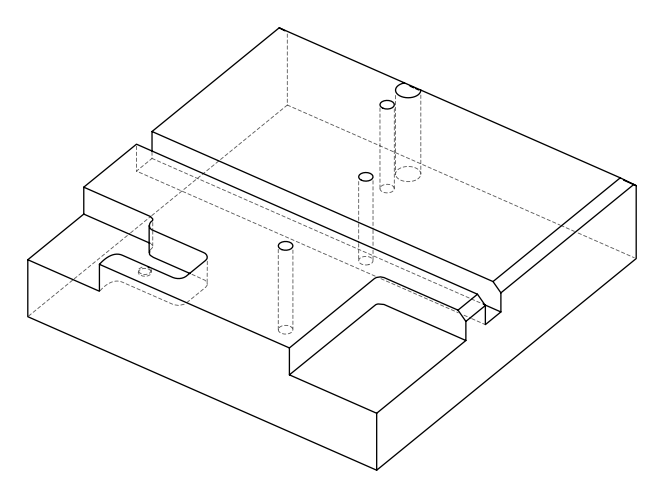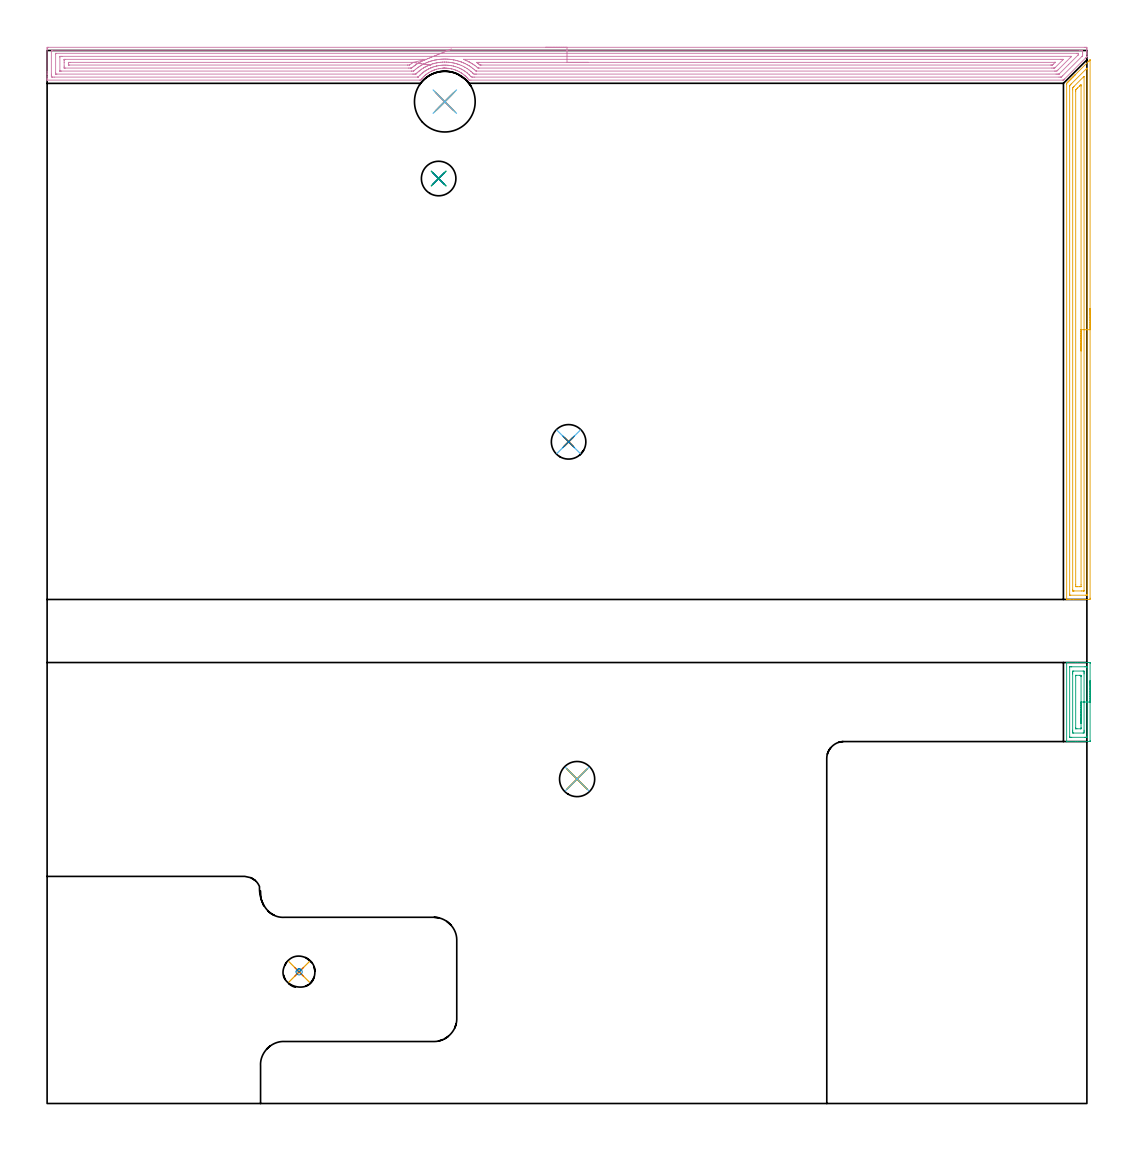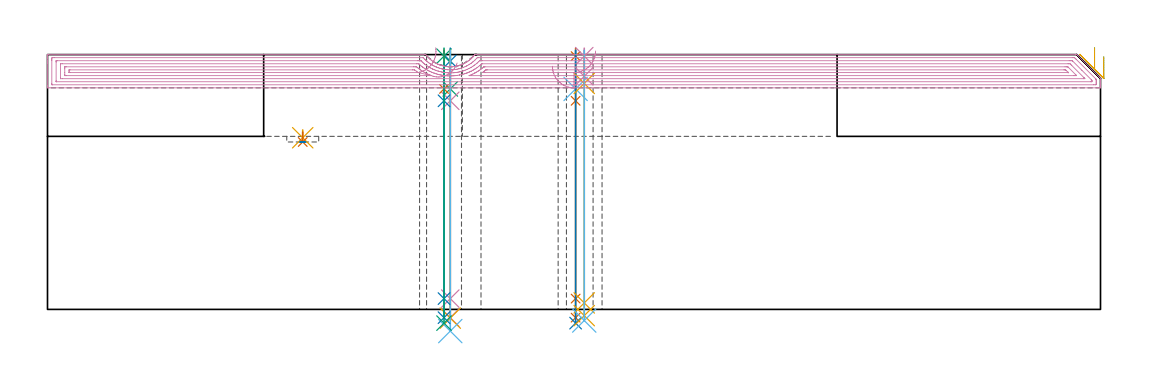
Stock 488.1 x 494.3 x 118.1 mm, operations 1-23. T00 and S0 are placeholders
(PLAN: 26 operations, 18 tool changes, 203.1 min)
(1 SPOT_DRILL | STEP1HOLE | NXT0321_9005460120000 | 0.03 min | 7 mm3)
(2 SPOT_DRILL_1 | STEP1HOLE_1 | NXT0321_9005460120000 | 0.05 min | 182 mm3)
(3 SPOT_DRILL_2 | STEP1HOLE_2 | NXT0321_9005460120000 | 0.03 min | 3 mm3)
(4 SPOT_DRILL_3 | STEP1HOLE_3 | NXT0321_9005460120000 | 0.03 min | 3 mm3)
(5 SPOT_DRILL_4 | STEP1POCKET | NXT0321_9005460120000 | 0.04 min | 4181 mm3)
(6 DRILL_BLIND_HOLE_INTO_CENTER | STEP1HOLE | NXT0301_077 | 0.07 min | 1278 mm3)
(7 GUN_DRILL_THROUGH_HOLE | STEP1HOLE | UGT0307_007 | 0.58 min | 8068 mm3)
(8 DRILL_TO_ENLARGE_THROUGH_HOLE | STEP1HOLE | UGT0301_286 | 0.51 min | 14924 mm3)
(9 DRILL_BLIND_HOLE_INTO_CENTER_1 | STEP1HOLE_1 | NXT0301_077 | 0.07 min | 1125 mm3)
(10 GUN_DRILL_THROUGH_HOLE_1 | STEP1HOLE_1 | UGT0307_007 | 0.59 min | 8078 mm3)
(11 DRILL_TO_ENLARGE_THROUGH_HOLE_1 | STEP1HOLE_1 | NXT0301_104 | 0.5 min | 8735 mm3)
(12 DRILL_TO_ENLARGE_THROUGH_HOLE_2 | STEP1HOLE_1 | UGT0301_392 | 0.52 min | 57133 mm3)
(13 DRILL_BLIND_HOLE_INTO_CENTER_2 | STEP1HOLE_2 | NXT0301_077 | 0.07 min | 1281 mm3)
(14 GUN_DRILL_THROUGH_HOLE_2 | STEP1HOLE_2 | UGT0307_007 | 0.58 min | 8064 mm3)
(15 DRILL_TO_ENLARGE_THROUGH_HOLE_3 | STEP1HOLE_2 | UGT0301_286 | 0.51 min | 14933 mm3)
(16 DRILL_BLIND_HOLE_INTO_CENTER_3 | STEP1HOLE_3 | NXT0301_038 | 0.05 min | 322 mm3)
(17 GUN_DRILL_THROUGH_HOLE_3 | STEP1HOLE_3 | UGT0307_002 | 0.56 min | 3016 mm3)
(18 SPADE_DRILL_TO_ENLARGE_THROUGH_HOLE | STEP1HOLE_3 | UGT0306_007 | 0.5 min | 21841 mm3)
(19 DRILL_BLIND_HOLE_INTO_CENTER_4 | STEP1POCKET | NXT0301_128 | 0.03 min | 257 mm3)
(20 MILL_ROUGH_BLIND_HOLE_CONTOUR | STEP1POCKET | UGT0201_129 | Spiral | 0.06 min | 1010 mm3)
(21 AREA_MILL | FG_CHAMFER_SURFACE | UGT0205_001 | 1.45 min | 2997 mm3)
(22 AREA_MILL_1 | FG_CHAMFER_SURFACE_1 | UGT0205_001 | 23.39 min | 57673 mm3)
(23 AREA_MILL_2 | FG_CHAMFER_SURFACE_2 | UGT0205_001 | 8.21 min | 15261 mm3)
(24 MILL_CORNER_NOTCH_RECTANGULAR | CORNER_NOTCH_RECTANGULAR | NXT0201_011 | Follow Part, ap 3, ae 75% | 71.51 min | 785371 mm3)
(25 MILL_OPEN_POCKET | POCKET_OPEN | NXT0201_011 | Follow Part, ap 3, ae 75% | 75.9 min | 602952 mm3)
(26 MILL_RECTANGULAR_SLOT | SLOT_RECTANGULAR | UGT0201_094 | Follow Part, ap 5, ae 75% | 17.23 min | 546840 mm3)
(TOOL NXT0321_9005460120000 | NC Spot Drill, 142deg, 12mm, Carbide, Uncoated | D12 PA142 FL30 Z2)
(TOOL NXT0301_077 | Carbide Drill 10.6mm [860.1-1060-053A1-MM 2214] | D10.6 PA140 FL71 Z2)
(TOOL UGT0307_007 | Gun Drill 10 mm | D10 PA130 FL24 Z1)
(TOOL UGT0301_286 | Twist Drill 16.2 mm | D16.2 PA118 FL125 Z2)
(TOOL NXT0301_104 | Carbide Drill 14mm [860.1-1400-112A1-MM 2214] | D14 PA140 FL123 Z2)
(TOOL UGT0301_392 | Twist Drill 28.5 mm | D28.5 PA118 FL165 Z2)
(TOOL NXT0301_038 | Carbide Drill 6.7mm [860.1-0670-034A1-MM 2214] | D6.7 PA140 FL53 Z2)
(TOOL UGT0307_002 | Gun Drill 6 mm | D6 PA130 FL24 Z1)
(TOOL UGT0306_007 | Spade Drill 16.5mm | D16.5 PA132 FL10 Z2)
(TOOL NXT0301_128 | Carbide Drill 12mm [861.1-1200-036A1-GP GC34] | D12 PA150 FL37.4 Z2)
(TOOL UGT0201_129 | Carbide End Mill 11.9 | D11.9 FL15 Z4)
(TOOL UGT0205_001 | Chamfer Mill 20 x 3 x 45 deg. | D20 FL50 Z2)
(TOOL NXT0201_011 | ENDMILL 12mm [2P460-1200-NA 1630] | D12 FL38 Z6)
(TOOL UGT0201_094 | End mill 20 mm | D20 FL38 Z4)
(OP 1 SPOT_DRILL)
G17 G21 G94 G90
T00 M6
G54
G17 G0 G90 X244.8 Y310.6 S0 M3
G43 Z128.1 H0
G94 G81 G98 Z117.403 F250. R121.1
G80
M5
M2
(OP 2 SPOT_DRILL_1)
G17 G21 G94 G90
T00 M6
G54
G17 G0 G90 X186.7 Y470.3 S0 M3
G43 Z128.1 H0
G94 G81 G98 Z115.1 F250. R121.1
G80
M5
M2
(OP 3 SPOT_DRILL_2)
G17 G21 G94 G90
T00 M6
G54
G17 G0 G90 X183.8 Y434.2 S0 M3
G43 Z128.1 H0
G94 G81 G98 Z117.394 F250. R121.1
G80
M5
M2
(OP 4 SPOT_DRILL_3)
G17 G21 G94 G90
T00 M6
G54
G17 G0 G90 X248.8 Y152.3 S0 M3
G43 Z128.1 H0
G94 G81 G98 Z117.381 F250. R121.1
G80
M5
M2
(OP 5 SPOT_DRILL_4)
G17 G21 G94 G90
T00 M6
G54
G17 G0 G90 X118.3 Y61.8 S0 M3
G43 Z128.1 H0
G94 G81 G98 Z79.563 F250. R83.2
G80
M5
M2
(OP 6 DRILL_BLIND_HOLE_INTO_CENTER)
G17 G21 G94 G90
T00 M6
G54
G17 G0 G90 X244.8 Y310.6 S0 M3
G43 Z128.1 H1
G94 G81 G98 Z102.2 F250. R120.1
G80
M5
M2
(OP 7 GUN_DRILL_THROUGH_HOLE)
G17 G21 G94 G90
T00 M6
G54
G17 G0 G90 X244.8 Y310.6 M8
G43 Z128.1 H0
Z114.347
S716 M3
G94 G1 Z96.688 F125. M26
G4 X.084
Z5. F250.
G4 X.084
Z-3.832 F125.
G4 X.084
M5
M9
G0 Z114.347
Z128.1
M2
(OP 8 DRILL_TO_ENLARGE_THROUGH_HOLE)
G17 G21 G94 G90
T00 M6
G54
G17 G0 G90 X244.8 Y310.6 S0 M3
G43 Z128.1 H0
G94 G73 G98 Z-6.367 F250. Q15.558 R120.1
G80
M5
M2
(OP 9 DRILL_BLIND_HOLE_INTO_CENTER_1)
G17 G21 G94 G90
T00 M6
G54
G17 G0 G90 X186.7 Y470.3 S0 M3
G43 Z128.1 H1
G94 G81 G98 Z102.2 F250. R120.1
G80
M5
M2
(OP 10 GUN_DRILL_THROUGH_HOLE_1)
G17 G21 G94 G90
T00 M6
G54
G17 G0 G90 X186.7 Y470.3 M8
G43 Z128.1 H0
Z114.851
S716 M3
G94 G1 Z96.688 F125. M26
G4 X.084
Z5. F250.
G4 X.084
Z-3.832 F125.
G4 X.084
M5
M9
G0 Z114.851
Z128.1
M2
(OP 11 DRILL_TO_ENLARGE_THROUGH_HOLE_1)
G17 G21 G94 G90
T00 M6
G54
G17 G0 G90 X186.7 Y470.3 S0 M3
G43 Z128.1 H1
G94 G73 G98 Z-4.048 F250. Q13.572 R120.1
G80
M5
M2
(OP 12 DRILL_TO_ENLARGE_THROUGH_HOLE_2)
G17 G21 G94 G90
T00 M6
G54
G17 G0 G90 X186.7 Y470.3 S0 M3
G43 Z128.1 H0
G94 G73 G98 Z-10.062 F250. Q25.632 R120.1
G80
M5
M2
(OP 13 DRILL_BLIND_HOLE_INTO_CENTER_2)
G17 G21 G94 G90
T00 M6
G54
G17 G0 G90 X183.8 Y434.2 S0 M3
G43 Z128.1 H1
G94 G81 G98 Z102.2 F250. R120.1
G80
M5
M2
(OP 14 GUN_DRILL_THROUGH_HOLE_2)
G17 G21 G94 G90
T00 M6
G54
G17 G0 G90 X183.8 Y434.2 M8
G43 Z128.1 H0
Z114.475
S716 M3
G94 G1 Z96.688 F125. M26
G4 X.084
Z5. F250.
G4 X.084
Z-3.832 F125.
G4 X.084
M5
M9
G0 Z114.475
Z128.1
M2
(OP 15 DRILL_TO_ENLARGE_THROUGH_HOLE_3)
G17 G21 G94 G90
T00 M6
G54
G17 G0 G90 X183.8 Y434.2 S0 M3
G43 Z128.1 H0
G94 G73 G98 Z-6.367 F250. Q15.558 R120.1
G80
M5
M2
(OP 16 DRILL_BLIND_HOLE_INTO_CENTER_3)
G17 G21 G94 G90
T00 M6
G54
G17 G0 G90 X248.8 Y152.3 S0 M3
G43 Z128.1 H1
G94 G81 G98 Z108.05 F250. R120.1
G80
M5
M2
(OP 17 GUN_DRILL_THROUGH_HOLE_3)
G17 G21 G94 G90
T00 M6
G54
G17 G0 G90 X248.8 Y152.3 M8
G43 Z128.1 H0
Z117.909
S716 M3
G94 G1 Z104.743 F125. M26
G4 X.084
Z3. F250.
G4 X.084
Z-2.899 F125.
G4 X.084
M5
M9
G0 Z117.909
Z128.1
M2
(OP 18 SPADE_DRILL_TO_ENLARGE_THROUGH_HOLE)
G17 G21 G94 G90
T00 M6
G54
G17 G0 G90 X248.8 Y152.3 S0 M3
G43 Z128.1 H0
G94 G73 G98 Z-5.173 F250. Q15.409 R120.1
G80
M5
M2
(OP 19 DRILL_BLIND_HOLE_INTO_CENTER_4)
G17 G21 G94 G90
T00 M6
G54
G17 G0 G90 X118.3 Y61.8 S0 M3
G43 Z128.1 H1
G94 G81 G98 Z77.6 F250. R82.2
G80
M5
M2
(OP 20 MILL_ROUGH_BLIND_HOLE_CONTOUR)
G17 G21 G94 G90
T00 M6
G54
G17 G0 G90 X118.3 Y61.8 S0 M3
G43 Z128.1 H0
Z77.6
G94 G3 X119.025 Y62.525 R0.725 F250.
X118.3 Y63.25 R0.725
X116.85 Y61.8 R1.45
X118.3 Y63.25 R-1.45
X117.575 Y62.525 R0.725
X118.3 Y61.8 R0.725
G0 Z128.1
M5
M2
(OP 21 AREA_MILL)
G17 G21 G94 G90
T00 M6
G54
G17 G0 G90 X489.6 Y198.45 S1061 M3
G43 Z128.1 H0
Z117.1
G94 G1 Y198.412 Z116.228 F250.
Y198.298 Z115.363
Y198.109 Z114.512
Y197.847 Z113.68
Y197.513 Z112.874
Y197.11 Z112.1
Y196.642 Z111.364
Y196.11 Z110.672
Y195.521 Z110.029
Y194.878 Z109.44
Y194.186 Z108.908
Y193.45 Z108.44
Y192.676 Z108.037
Y191.87 Z107.703
Y191.038 Z107.441
Y190.186 Z107.252
Y189.322 Z107.138
Y188.45 Z107.1
Y170.363
X489.595 Y170.065 Z107.102
X489.591 Y169.91 Z107.105
X489.428 Y169.9 Z107.267
X483.654 Z113.039
X482.807 Z113.893
X478.609 Z118.088
X478.607 Y169.901 Z118.09
X478.604 Y169.907 Z118.094
X478.6 Y169.922 Z118.1
Y206.978
X478.604 Y206.993 Z118.094
X478.606 Y206.997 Z118.092
X478.658 Y207. Z118.04
X482.807 Z113.892
X483.654 Z113.039
X489.005 Z107.691
X489.431 Y206.997 Z107.264
X489.591 Y206.99 Z107.105
X489.599 Y206.831 Z107.098
X489.6 Y206.537 Z107.1
Y188.45
X488.186 Z108.514
Y172.056
X488.184 Y171.983 Z108.516
X488.181 Y171.936 Z108.519
X488.178 Y171.909 Z108.522
X488.169 Y171.907 Z108.531
X488.113 Y171.904 Z108.587
X487.451 Y171.9 Z109.249
X487.221 Z109.479
X480.979 Z115.721
X480.314 Y171.903 Z116.386
X480.087 Y171.91 Z116.613
X480.021 Y171.92 Z116.679
X480.017 Y172.056 Z116.683
X480.015 Y172.128 Z116.685
X480.014 Y204.844 Z116.686
X480.016 Y204.917 Z116.684
X480.019 Y204.964 Z116.681
X480.022 Y204.991 Z116.678
X480.031 Y204.993 Z116.669
X480.087 Y204.996 Z116.613
X480.749 Y205. Z115.951
X480.979 Z115.721
X487.221 Z109.479
X487.886 Y204.997 Z108.814
X488.113 Y204.99 Z108.587
X488.179 Y204.98 Z108.521
X488.183 Y204.844 Z108.517
X488.185 Y204.772 Z108.515
X488.186 Y188.45 Z108.514
X486.772 Z109.928
X486.771 Y175.219 Z109.929
Y174.775
X486.768 Y174.34 Z109.932
X486.764 Y173.91 Z109.936
X486.321 Y173.9 Z110.379
X481.863 Z114.837
X481.439 Y173.91 Z115.261
X481.435 Y174.043 Z115.265
X481.431 Y174.327 Z115.269
X481.429 Y174.775 Z115.271
X481.428 Y175.212 Z115.272
X481.429 Y201.681 Z115.271
Y202.125
X481.432 Y202.56 Z115.268
X481.436 Y202.99 Z115.264
X481.879 Y203. Z114.821
X486.337 Z110.363
X486.761 Y202.99 Z109.939
X486.765 Y202.857 Z109.935
X486.769 Y202.573 Z109.931
X486.771 Y202.125 Z109.929
X486.772 Y201.688 Z109.928
Y188.45
X485.357 Z111.343
Y176.539
X485.355 Y176.138 Z111.345
X485.352 Y175.938 Z111.348
X485.351 Y175.918 Z111.349
X485.339 Y175.91 Z111.361
X485.284 Y175.905 Z111.416
X485.191 Y175.901 Z111.509
X483.408 Y175.9 Z113.292
X482.931 Y175.904 Z113.769
X482.88 Y175.907 Z113.82
X482.85 Y175.911 Z113.85
X482.848 Y175.945 Z113.852
X482.845 Y176.116 Z113.855
X482.843 Y176.46 Z113.857
Y176.539
Y200.762
X482.845 Y200.963 Z113.855
X482.847 Y200.986 Z113.853
X482.849 Y200.99 Z113.851
X482.86 Y200.994 Z113.84
X482.916 Y200.998 Z113.784
X483.008 Y201. Z113.692
X484.792 Z111.908
X485.269 Y200.996 Z111.431
X485.32 Y200.993 Z111.38
X485.35 Y200.989 Z111.35
X485.352 Y200.955 Z111.348
X485.355 Y200.784 Z111.345
X485.357 Y200.44 Z111.343
Y200.361
Y188.45
Y187.578 Z111.381
Y186.714 Z111.495
Y185.862 Z111.683
Y185.03 Z111.946
Y184.224 Z112.28
Y183.45 Z112.682
Y182.714 Z113.151
Y182.022 Z113.682
Y181.379 Z114.272
Y180.79 Z114.915
Y180.258 Z115.607
Y179.79 Z116.343
Y179.387 Z117.116
Y179.053 Z117.922
Y178.791 Z118.754
Y178.602 Z119.606
Y178.488 Z120.471
Y178.45 Z121.343
G0 Z128.1
M5
M2
(OP 22 AREA_MILL_1)
G17 G21 G94 G90
T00 M6
G54
G17 G0 G90 X234.05 Y495.8 S1061 M3
G43 Z128.1 H0
Z112.7
G94 G1 X234.088 Z111.828 F250.
X234.202 Z110.963
X234.391 Z110.112
X234.653 Z109.28
X234.987 Z108.474
X235.39 Z107.7
X235.859 Z106.964
X236.39 Z106.272
X236.979 Z105.629
X237.622 Z105.04
X238.314 Z104.508
X239.05 Z104.04
X239.824 Z103.637
X240.63 Z103.303
X241.462 Z103.041
X242.314 Z102.852
X243.178 Z102.738
X244.05 Z102.7
X486.904
X487.482 Y495.799 Z102.701
X488.054 Y495.793 Z102.703
X488.092 Y495.791 Z102.705
X488.1 Y495.223 Z103.272
Y494.949 Z103.547
Y494.333 Z104.161
Y493.783 Z104.713
Y493.442 Z105.053
Y492.893 Z105.603
Y492.552 Z105.942
Y491.455 Z107.043
X488.099 Y491.439 Z107.059
X488.095 Y491.407 Z107.091
X488.078 Y491.377 Z107.121
X487.918 Y491.216 Z107.28
X487.78 Y491.079 Z107.419
X487.504 Y490.804 Z107.696
X477.605 Y480.905 Z117.595
X477.247 Y480.546 Z117.95
X477.104 Y480.405 Z118.09
X476.762 Y480.4 Z118.1
X198.937
X198.062 Y480.407 Z118.093
X198.044 Y480.426 Z118.074
X197.701 Y480.847 Z117.653
X197.664 Y480.89 Z117.61
X197.33 Y481.285 Z117.215
X197.169 Y481.466 Z117.034
X196.823 Y481.822 Z116.677
X196.776 Y481.867 Z116.631
X196.468 Y482.17 Z116.329
X196.276 Y482.349 Z116.15
X196.257 Y482.365 Z116.134
X195.83 Y482.731 Z115.768
X195.434 Y483.056 Z115.443
X195.383 Y483.095 Z115.404
X194.939 Y483.416 Z115.081
X194.603 Y483.648 Z114.848
X194.49 Y483.727 Z114.769
X194.323 Y483.835 Z114.661
X194.153 Y483.941 Z114.556
X193.597 Y484.263 Z114.236
X193.13 Y484.508 Z113.989
X192.684 Y484.728 Z113.77
X192.478 Y484.824 Z113.676
X192.468 Y484.828 Z113.671
X192.237 Y484.92 Z113.575
X191.904 Y485.056 Z113.44
X191.811 Y485.094 Z113.402
X191.365 Y485.258 Z113.238
X190.918 Y485.403 Z113.094
X190.025 Y485.653 Z112.846
X189.897 Y485.685 Z112.814
X189.768 Y485.714 Z112.786
X189.11 Y485.836 Z112.661
X188.686 Y485.905 Z112.593
X188.217 Y485.958 Z112.535
X187.624 Y486.004 Z112.492
X187.346 Y486.023 Z112.468
X186.844 Y486.031 Z112.457
X186.816 Z112.455
X186.729 Y486.033 Z112.454
X186.43 Y486.037 Z112.457
X186.414 Z112.458
X186.28 Y486.032
X186.054 Y486.029 Z112.47
X186.006 Y486.028 Z112.471
X185.56 Y485.995 Z112.501
X185.478 Y485.985 Z112.51
X184.667 Y485.892 Z112.603
X184.463 Y485.859 Z112.639
X183.75 Y485.736 Z112.761
X183.633 Y485.713 Z112.785
X182.857 Y485.512 Z112.983
X182.73 Y485.477 Z113.022
X182.565 Y485.429 Z113.07
X182.433 Y485.389 Z113.107
X181.988 Y485.24 Z113.258
X181.964 Y485.231 Z113.267
X181.705 Y485.132 Z113.367
X181.517 Y485.057 Z113.437
X181.255 Y484.958 Z113.54
X181.095 Y484.896 Z113.601
X181.07 Y484.886 Z113.612
X180.932 Y484.828 Z113.671
X180.728 Y484.728 Z113.771
X180.475 Y484.602 Z113.893
X180.344 Y484.538 Z113.958
X180.202 Y484.469 Z114.028
X179.309 Y483.98 Z114.52
X179.246 Y483.942 Z114.557
X178.828 Y483.671 Z114.829
X178.416 Y483.389 Z115.111
X178.093 Y483.146 Z115.35
X178.017 Y483.09 Z115.407
X177.971 Y483.055 Z115.442
X177.603 Y482.758 Z115.738
X177.523 Y482.694 Z115.804
X177.497 Y482.671 Z115.828
X177.339 Y482.53 Z115.969
X177.262 Y482.461 Z116.036
X176.927 Y482.164 Z116.335
X176.63 Y481.879 Z116.621
X176.075 Y481.284 Z117.213
X175.88 Y481.061 Z117.437
X175.808 Y480.977 Z117.519
X175.737 Y480.897 Z117.601
X175.34 Y480.404 Z118.096
X175.337 Y480.403 Z118.097
X174.817 Y480.4 Z118.1
X0.171
X0.01 Y480.403 Z118.088
X0.007 Y480.448 Z118.043
X0. Y480.842 Z117.658
Y481.185 Z117.314
Y481.867 Z116.628
Y483.099 Z115.398
Y483.648 Z114.846
Y484.264 Z114.232
Y494.949 Z103.549
X0.002 Y495.223 Z103.274
X0.008 Y495.792 Z102.706
X0.045 Y495.794 Z102.704
X0.618 Y495.8 Z102.7
X244.05
Y494.386 Z104.114
X484.802
X485.646 Y494.382 Z104.118
X485.696 Y494.379 Z104.121
X486.09 Y494.333 Z104.167
X486.097 Y493.933 Z104.567
X486.099 Y493.442 Z105.058
X486.1 Y493.039 Z105.461
X486.099 Y492.552 Z105.948
X486.098 Y492.151 Z106.349
X486.09 Y491.906 Z106.594
X486.086 Y491.848 Z106.652
X486.041 Y491.799 Z106.701
X485.91 Y491.662 Z106.838
X485.804 Y491.554 Z106.946
X485.696 Y491.445 Z107.055
X476.762 Y482.512 Z115.988
X476.438 Y482.19 Z116.31
X476.109 Y481.867 Z116.633
X476.063 Y481.824 Z116.676
X475.975 Y481.818 Z116.682
X475.921 Y481.815 Z116.685
X475.869
X475.029 Y481.814 Z116.686
X200.724
X199.881 Y481.817 Z116.683
X199.83 Y481.819 Z116.681
X199.18 Y481.867 Z116.633
X198.937 Y482.126 Z116.374
X198.323 Y482.758 Z115.742
X198.044 Y483.031 Z115.469
X197.34 Y483.648 Z114.852
X197.15 Y483.805 Z114.695
X196.445 Y484.351 Z114.149
X196.257 Y484.483 Z114.017
X196.176 Y484.538 Z113.962
X195.687 Y484.862 Z113.638
X195.364 Y485.06 Z113.44
X194.72 Y485.429 Z113.071
X194.47 Y485.563 Z112.937
X194.189 Y485.709 Z112.791
X193.577 Y485.997 Z112.503
X192.809 Y486.319 Z112.181
X192.684 Y486.368 Z112.132
X192.606 Y486.396 Z112.104
X191.79 Y486.67 Z111.83
X191.29 Y486.818 Z111.682
X190.897 Y486.929 Z111.571
X190.772 Y486.962 Z111.538
X190.672 Y486.985 Z111.515
X190.004 Y487.126 Z111.374
X189.591 Y487.21 Z111.29
X189.11 Y487.284 Z111.216
X189.023 Y487.296 Z111.204
X188.217 Y487.377 Z111.123
X188.033 Y487.392 Z111.108
X187.324 Y487.436 Z111.064
X187.091 Y487.441 Z111.059
X186.43 Y487.448 Z111.052
X186.196 Y487.443 Z111.057
X185.537 Y487.409 Z111.091
X185.35 Y487.396 Z111.104
X184.644 Y487.322 Z111.178
X184.544 Y487.309 Z111.191
X183.848 Y487.21 Z111.29
X183.765 Y487.195 Z111.305
X183.75 Y487.193 Z111.307
X183.013 Y487.054 Z111.446
X182.943 Y487.039 Z111.461
X182.857 Y487.018 Z111.482
X182.3 Y486.874 Z111.626
X182.152 Y486.834 Z111.666
X181.964 Y486.78 Z111.72
X181.609 Y486.672 Z111.828
X181.07 Y486.491 Z112.009
X180.943 Y486.446 Z112.054
X180.606 Y486.319 Z112.181
X180.265 Y486.188 Z112.312
X180.226 Y486.172 Z112.328
X180.177 Y486.151 Z112.349
X179.678 Y485.926 Z112.574
X179.284 Y485.736 Z112.764
X179.079 Y485.632 Z112.868
X178.69 Y485.429 Z113.071
X178.496 Y485.324 Z113.176
X178.454 Y485.301 Z113.199
X178.39 Y485.265 Z113.235
X177.93 Y484.998 Z113.502
X177.497 Y484.723 Z113.777
X177.386 Y484.649 Z113.851
X177.225 Y484.538 Z113.962
X176.864 Y484.279 Z114.221
X176.604 Y484.086 Z114.414
X176.358 Y483.893 Z114.607
X176.054 Y483.648 Z114.852
X175.868 Y483.491 Z115.009
X175.71 Y483.353 Z115.147
X175.4 Y483.067 Z115.433
X175.07 Y482.758 Z115.742
X174.943 Y482.632 Z115.868
X174.817 Y482.502 Z115.998
X174.23 Y481.867 Z116.633
X174.198 Y481.835 Z116.665
X174.184 Y481.824 Z116.676
X174.135 Y481.821 Z116.679
X174.03 Y481.816 Z116.684
X173.976 Y481.815 Z116.685
X3.298 Y481.814 Z116.686
X2.454 Y481.818 Z116.682
X2.404 Y481.821 Z116.679
X2.01 Y481.867 Z116.633
X2.003 Y482.267 Z116.233
X2.001 Y482.758 Z115.742
X2. Y483.161 Z115.339
X2.001 Y493.844 Z104.656
X2.008 Y494.333 Z104.167
X2.01 Y494.376 Z104.124
X2.192 Y494.382 Z104.118
X2.298 Y494.385 Z104.115
X244.05 Y494.386 Z104.114
Y492.972 Z105.528
X483.488 Y492.971 Z105.529
X483.909 Y492.969 Z105.531
X484.049 Y492.966 Z105.534
X484.09 Y492.964 Z105.536
X484.094 Y492.869 Z105.631
X484.097 Y492.742 Z105.758
X484.098 Y492.552 Z105.948
X484.096 Y492.366 Z106.134
X484.09 Y492.301 Z106.199
X484.051 Y492.259 Z106.241
X483.909 Y492.11 Z106.39
X479.456 Y487.655 Z110.845
X475.212 Y483.412 Z115.088
X475.132 Y483.334 Z115.166
X475.065 Y483.272 Z115.228
X475.023 Y483.235 Z115.265
X474.976 Y483.234 Z115.266
X474.502 Y483.23 Z115.27
X474.082 Y483.229 Z115.271
X473.61 Y483.228 Z115.272
X201.617 Y483.229 Z115.271
X201.143
X200.724 Y483.232 Z115.268
X200.308 Y483.235 Z115.265
X199.89 Y483.648 Z114.852
X199.83 Y483.706 Z114.794
X199.156 Y484.32 Z114.18
X198.937 Y484.511 Z113.989
X198.904 Y484.538 Z113.962
X198.044 Y485.202 Z113.298
X197.736 Y485.429 Z113.071
X197.15 Y485.83 Z112.67
X196.352 Y486.319 Z112.181
X196.257 Y486.375 Z112.125
X196.126 Y486.45 Z112.05
X195.364 Y486.847 Z111.653
X194.614 Y487.21 Z111.29
X194.47 Y487.272 Z111.228
X194.362 Y487.318 Z111.182
X193.577 Y487.627 Z110.873
X192.928 Y487.856 Z110.644
X192.684 Y487.935 Z110.565
X192.145 Y488.1 Z110.4
X191.79 Y488.2 Z110.3
X191.652 Y488.238 Z110.262
X191.214 Y488.346 Z110.154
X190.897 Y488.415 Z110.085
X190.498 Y488.498 Z110.002
X190.004 Y488.587 Z109.913
X189.423 Y488.678 Z109.822
X189.11 Y488.714 Z109.786
X188.423 Y488.785 Z109.715
X188.217 Y488.801 Z109.699
X187.467 Y488.848 Z109.652
X187.324 Y488.853 Z109.647
X186.557 Y488.864 Z109.636
X186.43 Y488.862 Z109.638
X185.691 Y488.837 Z109.663
X185.537 Y488.828 Z109.672
X184.861 Y488.773 Z109.727
X184.644 Y488.75 Z109.75
X184.062 Y488.68 Z109.82
X183.75 Y488.634 Z109.866
X183.287 Y488.562 Z109.938
X182.857 Y488.485 Z110.015
X182.532 Y488.424 Z110.076
X181.964 Y488.29 Z110.21
X181.811 Y488.252 Z110.248
X181.235 Y488.1 Z110.4
X181.107 Y488.063 Z110.437
X181.07 Y488.051 Z110.449
X180.435 Y487.843 Z110.657
X180.177 Y487.755 Z110.745
X179.779 Y487.606 Z110.894
X179.284 Y487.416 Z111.084
X179.137 Y487.356 Z111.144
X178.796 Y487.21 Z111.29
X178.518 Y487.082 Z111.418
X178.39 Y487.021 Z111.479
X177.922 Y486.786 Z111.714
X177.497 Y486.563 Z111.937
X177.339 Y486.477 Z112.023
X177.054 Y486.319 Z112.181
X176.769 Y486.155 Z112.345
X176.604 Y486.057 Z112.443
X175.851 Y485.569 Z112.931
X175.652 Y485.429 Z113.071
X175.175 Y485.072 Z113.428
X174.817 Y484.799 Z113.701
X174.672 Y484.683 Z113.817
X174.499 Y484.538 Z113.962
X174.192 Y484.271 Z114.229
X173.924 Y484.035 Z114.465
X173.723 Y483.848 Z114.652
X173.513 Y483.648 Z114.852
X173.269 Y483.41 Z115.09
X173.188 Y483.33 Z115.17
X173.12 Y483.266 Z115.234
X173.078 Y483.235 Z115.265
X173.03 Y483.234 Z115.266
X172.611 Y483.23 Z115.27
X172.137 Y483.229 Z115.271
X171.665 Y483.228 Z115.272
X4.611 Y483.229 Z115.271
X4.191 Y483.231 Z115.269
X4.051 Y483.234 Z115.266
X4.01 Y483.236 Z115.264
X4.006 Y483.331 Z115.169
X4.002 Y483.458 Z115.042
X4.001 Y483.648 Z114.852
X4. Y483.838 Z114.662
X4.001 Y492.552 Z105.948
X4.002 Y492.74 Z105.76
X4.01 Y492.932 Z105.568
X4.016 Y492.965 Z105.535
X4.034 Y492.967 Z105.533
X4.086 Y492.97 Z105.531
X4.191 Y492.971 Z105.529
X244.05 Y492.972 Z105.528
Y491.557 Z106.943
X480.336
X480.442 Y491.556 Z106.944
X480.888 Y491.549 Z106.951
X480.672 Y491.326 Z107.174
X480.518 Y491.169 Z107.331
X480.336 Y490.984 Z107.516
X474.78 Y485.429 Z113.071
X474.43 Y485.082 Z113.418
X474.082 Y484.742 Z113.758
X473.972 Y484.649 Z113.851
X473.189 Y484.643 Z113.857
X473.084
X201.512
X201.414 Y484.645 Z113.855
X201.365 Y484.647 Z113.853
X201.345 Y484.649 Z113.851
X200.724 Y485.194 Z113.306
X200.448 Y485.429 Z113.071
X199.83 Y485.915 Z112.585
X199.3 Y486.319 Z112.181
X198.937 Y486.575 Z111.925
X198.172 Y487.081 Z111.419
X198.044 Y487.159 Z111.341
X197.959 Y487.21 Z111.29
X197.446 Y487.506 Z110.994
X197.15 Y487.667 Z110.833
X196.328 Y488.1 Z110.4
X196.257 Y488.136 Z110.364
X196.188 Y488.169 Z110.331
X195.642 Y488.419 Z110.081
X195.364 Y488.536 Z109.964
X194.621 Y488.84 Z109.66
X194.47 Y488.896 Z109.604
X194.205 Y488.99 Z109.51
X193.577 Y489.2 Z109.3
X193.268 Y489.298 Z109.202
X192.684 Y489.465 Z109.035
X192.028 Y489.643 Z108.857
X191.79 Y489.7 Z108.8
X190.955 Y489.881 Z108.619
X190.897 Y489.892 Z108.608
X190.884 Y489.894 Z108.606
X190.004 Y490.037 Z108.463
X189.819 Y490.065 Z108.435
X189.11 Y490.144 Z108.356
X188.817 Y490.173 Z108.327
X188.217 Y490.218 Z108.282
X187.855 Y490.242 Z108.258
X187.324 Y490.265 Z108.235
X186.931 Y490.272 Z108.228
X186.43 Y490.276 Z108.224
X186.045 Y490.265 Z108.235
X185.537 Y490.245 Z108.255
X185.194 Y490.223 Z108.277
X184.644 Y490.179 Z108.321
X184.372 Y490.151 Z108.349
X183.75 Y490.078 Z108.422
X183.575 Y490.055 Z108.445
X182.857 Y489.948 Z108.552
X182.799 Y489.939 Z108.561
X182.472 Y489.881 Z108.619
X182.045 Y489.8 Z108.7
X181.964 Y489.783 Z108.718
X181.324 Y489.628 Z108.872
X181.07 Y489.564 Z108.936
X180.619 Y489.441 Z109.059
X180.177 Y489.312 Z109.188
X179.931 Y489.236 Z109.264
X179.284 Y489.027 Z109.473
X179.256 Y489.018 Z109.482
X179.183 Y488.99 Z109.51
X178.612 Y488.769 Z109.731
X178.39 Y488.681 Z109.819
X177.979 Y488.51 Z109.99
X177.497 Y488.299 Z110.201
X177.361 Y488.236 Z110.264
X177.078 Y488.1 Z110.4
X176.763 Y487.941 Z110.559
X176.604 Y487.859 Z110.641
X176.182 Y487.63 Z110.87
X175.71 Y487.371 Z111.129
X175.607 Y487.312 Z111.188
X175.433 Y487.21 Z111.29
X175.056 Y486.972 Z111.528
X174.817 Y486.818 Z111.682
X174.519 Y486.616 Z111.884
X174.089 Y486.319 Z112.181
X173.993 Y486.25 Z112.25
X173.924 Y486.199 Z112.301
X173.489 Y485.862 Z112.638
X173.03 Y485.502 Z112.998
X172.943 Y485.429 Z113.071
X172.515 Y485.052 Z113.448
X172.137 Y484.717 Z113.783
X172.071 Y484.663 Z113.837
X172.054 Y484.65 Z113.85
X172.027 Y484.648 Z113.852
X171.244 Y484.643 Z113.857
X171.139
X6.766
X6.065 Y484.646 Z113.854
X6.025 Y484.648 Z113.852
X6.01 Y484.65 Z113.85
X6.008 Y484.671 Z113.829
X6.003 Y484.776 Z113.724
X6.001 Y484.986 Z113.514
Y491.205 Z107.295
X6.004 Y491.422 Z107.078
X6.008 Y491.53 Z106.97
X6.011 Y491.551 Z106.949
X6.031 Y491.553 Z106.947
X6.085 Y491.555 Z106.945
X6.871 Y491.557 Z106.943
X6.976
X244.05
Y490.143 Z108.357
X475.869
X476.5 Y490.142 Z108.358
X476.762 Y490.14 Z108.36
X477.007 Y490.136 Z108.364
X476.762 Y489.86 Z108.64
X473.189 Y486.287 Z112.213
X473.009 Y486.119 Z112.381
X472.948 Y486.064 Z112.436
X472.874 Y486.062 Z112.438
X472.557 Y486.058 Z112.442
X472.296 Y486.057 Z112.443
X471.666
X202.773
X202.51 Y486.058 Z112.442
X202.423 Y486.06 Z112.44
X202.354 Y486.064 Z112.436
X202.314 Y486.067 Z112.433
X202.283 Y486.091 Z112.409
X202.003 Y486.319 Z112.181
X201.617 Y486.628 Z111.872
X200.868 Y487.21 Z111.29
X200.724 Y487.317 Z111.183
X200.342 Y487.59 Z110.91
X199.83 Y487.922 Z110.578
X199.549 Y488.1 Z110.4
X198.937 Y488.469 Z110.031
X198.663 Y488.628 Z109.872
X198.095 Y488.939 Z109.561
X198.044 Y488.966 Z109.534
X197.995 Y488.99 Z109.51
X197.15 Y489.407 Z109.093
X196.379 Y489.759 Z108.741
X195.798 Y489.996 Z108.504
X195.466 Y490.134 Z108.366
X195.456 Y490.14 Z108.36
X195.491 Y490.142 Z108.358
X195.555 Y490.143 Z108.357
X195.73
X244.05
Y488.729 Z109.771
X472.891
X473.094 Y488.727 Z109.773
X473.157 Y488.725 Z109.775
X473.167 Y488.723 Z109.777
X473.168 Y488.722 Z109.778
X473.152 Y488.703 Z109.797
X473.091 Y488.64 Z109.86
X473.008 Y488.556 Z109.944
X472.296 Y487.843 Z110.657
X471.975 Y487.53 Z110.97
X471.933 Y487.492 Z111.008
X471.911 Y487.478 Z111.022
X471.875 Y487.476 Z111.024
X471.718 Y487.473 Z111.027
X471.402 Y487.471 Z111.029
X471.14
X204.034 Y487.472 Z111.028
X203.404 Y487.476 Z111.024
X203.274 Y487.478 Z111.022
X203.242 Y487.481 Z111.019
X203.16 Y487.543 Z110.957
X202.781 Y487.83 Z110.67
X202.51 Y488.039 Z110.461
X202.428 Y488.1 Z110.4
X202.036 Y488.384 Z110.116
X201.617 Y488.687 Z109.813
X201.573 Y488.721 Z109.779
X201.617 Y488.723 Z109.777
X201.882 Y488.726 Z109.774
X202.51 Y488.729 Z109.771
X202.773
X244.05
X244.922 Z109.809
X245.787 Z109.923
X246.638 Z110.112
X247.47 Z110.374
X248.276 Z110.708
X249.05 Z111.111
X249.786 Z111.58
X250.478 Z112.111
X251.121 Z112.7
X251.71 Z113.343
X252.242 Z114.035
X252.71 Z114.771
X253.113 Z115.545
X253.447 Z116.351
X253.709 Z117.183
X253.898 Z118.035
X254.012 Z118.9
X254.05 Z119.771
G0 Z128.1
X189.866 Y495.014
Z114.18
G1 X189.547 Y494.883 Z113.379
X189.165 Y494.727 Z112.61
X188.722 Y494.545 Z111.881
X188.222 Y494.341 Z111.196
X187.669 Y494.114 Z110.56
X187.067 Y493.868 Z109.979
X186.42 Y493.603 Z109.457
X185.733 Y493.322 Z108.998
X185.013 Y493.026 Z108.606
X184.263 Y492.719 Z108.282
X183.49 Y492.403 Z108.031
X182.699 Y492.079 Z107.853
X181.897 Y491.751 Z107.751
X181.09 Y491.421 Z107.724
X180.284 Y491.091 Z107.774
X179.485 Y490.763 Z107.899
X178.7 Y490.442 Z108.099
X177.933 Y490.128 Z108.372
X177.809 Y490.077 Z108.423
X177.662 Y490.018 Z108.482
X177.318 Y489.881 Z108.619
X176.819 Y489.667 Z108.833
X176.604 Y489.571 Z108.929
X176.206 Y489.386 Z109.114
X175.71 Y489.149 Z109.351
X175.604 Y489.096 Z109.404
X175.401 Y488.99 Z109.51
X175.023 Y488.785 Z109.715
X174.817 Y488.672 Z109.828
X174.452 Y488.463 Z110.037
X173.924 Y488.158 Z110.342
X173.888 Y488.136 Z110.364
X173.831 Y488.1 Z110.4
X173.35 Y487.782 Z110.718
X173.03 Y487.568 Z110.932
X172.819 Y487.42 Z111.08
X172.526 Y487.21 Z111.29
X172.303 Y487.044 Z111.456
X172.137 Y486.917 Z111.583
X171.803 Y486.652 Z111.848
X171.389 Y486.319 Z112.181
X171.081 Y486.065 Z112.435
X170.928 Y486.062 Z112.438
X170.612 Y486.058 Z112.442
X170.35 Y486.057 Z112.443
X169.72
X8.658 Y486.058 Z112.442
X8.024 Y486.061 Z112.439
X8.017 Y486.063 Z112.437
X8.006 Y486.078 Z112.422
X8.003 Y486.319 Z112.181
X8. Y486.975 Z111.525
Y488.756 Z109.744
Y489.646 Z108.854
X8.002 Y489.881 Z108.619
X8.006 Y490.045 Z108.455
X8.01 Y490.125 Z108.375
X8.017 Y490.136 Z108.364
X8.057 Y490.139 Z108.361
X8.131 Y490.141 Z108.359
X8.395 Y490.143 Z108.357
X8.658
X177.497 Y490.142 Z108.358
X177.649 Y490.14 Z108.36
X177.815 Y490.136 Z108.364
X177.933 Y490.128 Z108.372
X171.82 Y488.72 Z109.78
X171.807 Y488.709 Z109.791
X171.705 Y488.634 Z109.866
X171.244 Y488.307 Z110.193
X171.124 Y488.22 Z110.28
X170.963 Y488.1 Z110.4
X170.194 Y487.514 Z110.986
X170.148 Y487.48 Z111.02
X170.081 Y487.478 Z111.022
X169.457 Y487.472 Z111.028
X169.194 Y487.471 Z111.029
X10.444 Y487.472 Z111.028
X10.18 Y487.473 Z111.027
X10.068 Y487.476 Z111.024
X10.018 Y487.478 Z111.022
X10.01 Y487.503 Z110.997
X10.003 Y487.649 Z110.851
X10.002 Y488.1 Z110.4
X10.003 Y488.539 Z109.961
X10.01 Y488.69 Z109.81
X10.019 Y488.722 Z109.778
X10.051 Y488.724 Z109.776
X10.129 Y488.726 Z109.774
X10.444 Y488.728 Z109.772
X10.707 Y488.729 Z109.771
X171.506
X171.692 Y488.728 Z109.772
X171.751 Y488.726 Z109.774
X171.809 Y488.722 Z109.778
X171.82 Y488.72 Z109.78
X172.662 Y488.579 Z109.96
X173.485 Y488.441 Z110.213
X174.284 Y488.307 Z110.538
X175.051 Y488.178 Z110.933
X175.782 Y488.056 Z111.394
X176.47 Y487.94 Z111.918
X177.11 Y487.833 Z112.5
X177.698 Y487.734 Z113.137
X178.229 Y487.645 Z113.823
X178.699 Y487.567 Z114.554
X179.104 Y487.499 Z115.324
X179.442 Y487.442 Z116.126
X179.709 Y487.397 Z116.955
X179.904 Y487.364 Z117.805
X180.026 Y487.344 Z118.669
X180.072 Y487.336 Z119.54
X180.044 Y487.341 Z120.412
X179.941 Y487.358 Z121.278
G0 Z128.1
M5
M2
(OP 23 AREA_MILL_2)
G17 G21 G94 G90
T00 M6
G54
G17 G0 G90 X489.6 Y373.25 S1061 M3
G43 Z128.1 H0
Z117.1
G94 G1 Y373.212 Z116.228 F250.
Y373.098 Z115.364
Y372.909 Z114.512
Y372.647 Z113.68
Y372.313 Z112.874
Y371.91 Z112.1
Y371.442 Z111.364
Y370.91 Z110.672
Y370.321 Z110.029
Y369.678 Z109.44
Y368.986 Z108.909
Y368.25 Z108.44
Y367.476 Z108.037
Y366.67 Z107.703
Y365.838 Z107.441
Y364.986 Z107.252
Y364.122 Z107.138
Y363.25 Z107.1
Y237.224
X489.597 Y236.924 Z107.102
X489.592 Y236.61 Z107.106
X489.273 Y236.6 Z107.424
X481.871 Z114.824
X480.441 Z116.255
X480.087 Z116.608
X479.379 Z117.321
X479.073 Z117.627
X478.658 Y236.603 Z118.033
X478.605 Y236.606 Z118.085
X478.602 Y236.607 Z118.088
X478.6 Y236.777 Z118.1
Y478.55
X478.605 Y478.903 Z118.091
X478.733 Y479.035 Z117.963
X479.195 Y479.497 Z117.501
X479.247 Y479.548 Z117.452
X479.441 Y479.742 Z117.258
X479.493 Y479.794 Z117.204
X479.544 Y479.844 Z117.155
X479.739 Y480.04 Z116.96
X479.79 Y480.091 Z116.907
X479.84 Y480.141 Z116.859
X480.037 Y480.338 Z116.662
X480.087 Y480.389 Z116.61
X480.137 Y480.437 Z116.562
X480.335 Y480.636 Z116.364
X480.384 Y480.686 Z116.313
X480.433 Y480.734 Z116.266
X480.633 Y480.934 Z116.066
X480.682 Y480.983 Z116.015
X480.73 Y481.03 Z115.969
X480.931 Y481.232 Z115.768
X480.979 Y481.28 Z115.718
X481.027 Y481.327 Z115.672
X481.229 Y481.529 Z115.47
X481.276 Y481.577 Z115.421
X481.323 Y481.624 Z115.376
X481.527 Y481.827 Z115.172
X481.573 Y481.875 Z115.124
X481.62 Y481.92 Z115.079
X481.825 Y482.125 Z114.874
X481.871 Y482.172 Z114.826
X481.916 Y482.217 Z114.783
X482.123 Y482.423 Z114.576
X482.168 Y482.469 Z114.529
X482.213 Y482.513 Z114.486
X482.421 Y482.721 Z114.278
X482.465 Y482.766 Z114.232
X482.509 Y482.81 Z114.19
X482.719 Y483.019 Z113.98
X482.762 Y483.064 Z113.935
X489.005 Y489.305 Z107.693
X489.091 Y489.391 Z107.609
X489.273 Y489.574 Z107.426
X489.45 Y489.752 Z107.247
X489.575 Y489.872 Z107.123
X489.594 Y489.883 Z107.103
X489.599 Y489.872 Z107.099
X489.6 Y363.25 Z107.1
X488.186 Z108.514
X488.185 Y238.866 Z108.515
X488.182 Y238.72 Z108.518
X488.179 Y238.625 Z108.521
X488.172 Y238.609 Z108.528
X488.163 Y238.606 Z108.537
X488.113 Y238.603 Z108.587
X487.632 Y238.6 Z109.068
X480.497 Y238.601 Z116.203
X480.087 Y238.608 Z116.613
X480.031 Y238.61 Z116.669
X480.021 Y238.622 Z116.679
X480.018 Y238.695 Z116.682
X480.016 Y238.793 Z116.684
X480.014 Y239.085 Z116.686
X480.015 Y477.656 Z116.685
Y477.728
X480.018 Y477.802 Z116.682
X480.021 Y477.847 Z116.679
X480.036 Y477.874 Z116.664
X480.087 Y477.93 Z116.613
X480.394 Y478.243 Z116.306
X480.7 Y478.55 Z116.
X487.85 Y485.7 Z108.85
X487.982 Y485.831 Z108.718
X488.113 Y485.957 Z108.587
X488.159 Y485.998 Z108.541
X488.179 Y486.005 Z108.521
X488.186 Y485.7 Z108.514
Y363.25
X486.772 Z109.928
X486.771 Y240.799 Z109.929
X486.769 Y240.689 Z109.931
X486.767 Y240.634 Z109.933
X486.765 Y240.615 Z109.935
X486.727 Y240.61 Z109.973
X486.526 Y240.602 Z110.174
X486.329 Y240.601 Z110.371
X485.637 Y240.6 Z111.063
X482.07 Z114.63
X481.871 Y240.601 Z114.829
X481.672 Y240.602 Z115.028
X481.539 Y240.606 Z115.161
X481.439 Y240.61 Z115.261
X481.435 Y240.653 Z115.265
X481.433 Y240.799 Z115.267
X481.429 Y241.242 Z115.271
Y475.869
X481.43 Y476.31 Z115.27
X481.434 Y476.763 Z115.266
X481.435 Y476.813 Z115.265
X481.468 Y476.857 Z115.232
X481.534 Y476.929 Z115.166
X481.618 Y477.016 Z115.082
X481.871 Y477.271 Z114.829
X482.063 Y477.464 Z114.637
X486.725 Y482.125 Z109.975
X486.741 Y482.14 Z109.959
X486.751 Y482.146 Z109.949
X486.762 Y482.152 Z109.938
X486.765 Y482.143 Z109.935
X486.767 Y482.125 Z109.933
X486.771 Y481.873 Z109.929
X486.772 Y363.25 Z109.928
X485.357 Z111.343
Y243.481
X485.352 Y242.673 Z111.348
X485.351 Y242.621 Z111.349
X485.314 Y242.61 Z111.386
X485.205 Y242.606 Z111.495
X484.985 Y242.602 Z111.715
X484.546 Y242.6 Z112.154
X483.654 Z113.046
X483.209 Y242.602 Z113.491
X482.993 Y242.606 Z113.707
X482.886 Y242.61 Z113.814
X482.849 Y242.619 Z113.851
X482.843 Y243.481 Z113.857
Y474.975
X482.849 Y475.782 Z113.851
X482.926 Y475.869 Z113.774
X483.287 Y476.236 Z113.413
X483.654 Y476.605 Z113.046
X483.733 Y476.684 Z112.967
X484.705 Y477.656 Z111.995
X484.785 Y477.736 Z111.915
X485.075 Y478.02 Z111.625
X485.35 Y478.289 Z111.35
X485.356 Y477.738 Z111.344
X485.357 Y477.656 Z111.343
Y363.25
Y362.378 Z111.381
Y361.514 Z111.495
Y360.662 Z111.683
Y359.83 Z111.946
Y359.024 Z112.28
Y358.25 Z112.682
Y357.514 Z113.151
Y356.822 Z113.682
Y356.179 Z114.272
Y355.59 Z114.915
Y355.058 Z115.607
Y354.59 Z116.343
Y354.187 Z117.116
Y353.853 Z117.922
Y353.591 Z118.754
Y353.402 Z119.606
Y353.288 Z120.471
Y353.25 Z121.343
G0 Z128.1
M5
M2
